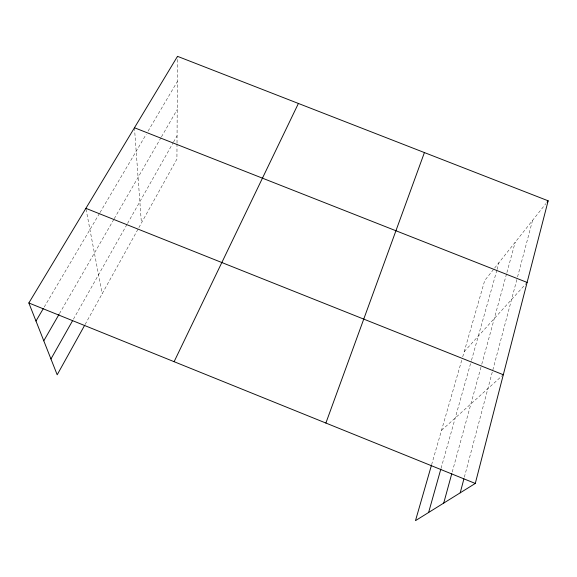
<?xml version="1.0" encoding="UTF-8"?>
<svg xmlns="http://www.w3.org/2000/svg" width="577" height="577" viewBox="0 0 577 577"><rect width="100%" height="100%" fill="white"/><g stroke="black" fill="none" stroke-linecap="round" stroke-linejoin="round"><path stroke-width="0.43" stroke-dasharray="2.88 2.16" d="M177.009 143.868L176.923 159.057L138.79 227.764M177.016 142.973L177.507 56.337M464.355 477.201L517.317 277.804M517.547 276.931L532.571 220.378M452.231 472.036L481.543 365.09M481.773 364.224L506.664 273.404M506.902 272.539L515.225 242.174M441.066 468.272L471.25 361.123M471.496 360.264L496.833 270.325M497.078 269.459L499.026 262.528M431.603 464.73L461.715 360.279M462.718 356.817L484.709 280.516L494.071 268.759M85.136 324.433L138.357 228.55M73.423 319.196L127.106 224.208M127.546 223.436L173.071 142.88M173.511 142.093L177.06 135.826M59.46 313.628L113.77 219.505M114.217 218.726L161.012 137.629M161.466 136.85L177.204 109.572M44.205 307.079L99.554 213.317M100.016 212.545L146.248 134.225M148.08 131.123L177.363 81.508M494.619 268.067L545.921 203.602M464.211 351.631L527.111 282.427M441.528 430.319L503.31 374.747M86.052 209.184L102.165 293.751M134.463 127.748L141.408 223.054"/><path stroke-width="0.87" d="M431.358 465.596L415.483 520.663L475.289 483.447L548.15 200.803L177.507 56.337L28.85 302.968L57.188 374.79L84.696 325.219M460.208 492.83L463.894 478.939M443.72 503.086L451.755 473.76M428.61 512.491L440.821 469.144M325.882 423.049L424.412 152.573M174.11 361.692L298.403 103.456M50.949 358.973L72.543 320.762M43.78 340.805L59.013 314.4M35.976 321.028L43.297 308.63M547.039 202.202L548.15 200.803M134.463 127.748L527.111 282.427M85.894 208.333L503.31 374.747M28.85 302.968L475.289 483.447"/></g></svg>
